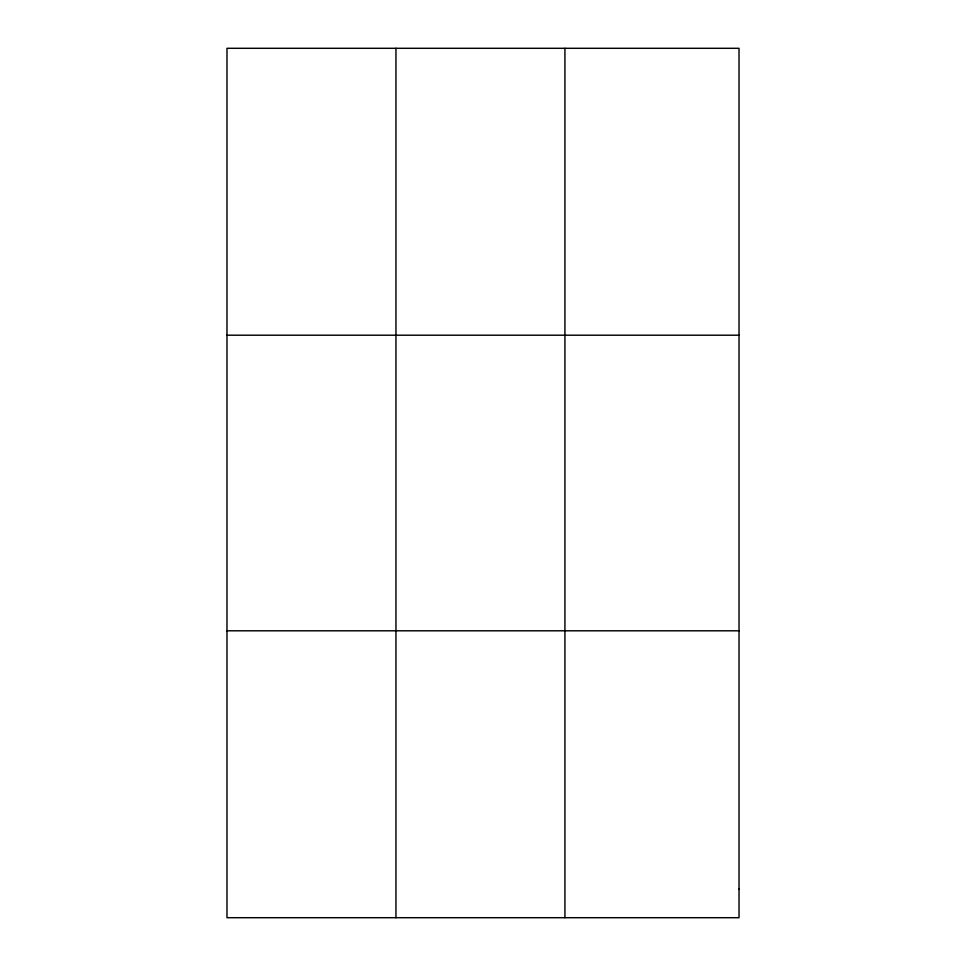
<?xml version="1.0" encoding="UTF-8"?>
<svg xmlns="http://www.w3.org/2000/svg" width="966" height="966" viewBox="0 0 966 966"><rect width="100%" height="100%" fill="white"/><g stroke="black" fill="none" stroke-linecap="round" stroke-linejoin="round"><path stroke-width="1.45" d="M395.951 917.7L395.951 48.3M564.929 917.7L564.929 48.3M226.974 335.202L739.026 335.202M226.974 630.798L739.026 630.798M739.026 889.01L739.026 917.7L226.974 917.7L226.974 48.3L739.026 48.3L739.026 889.01"/></g></svg>
